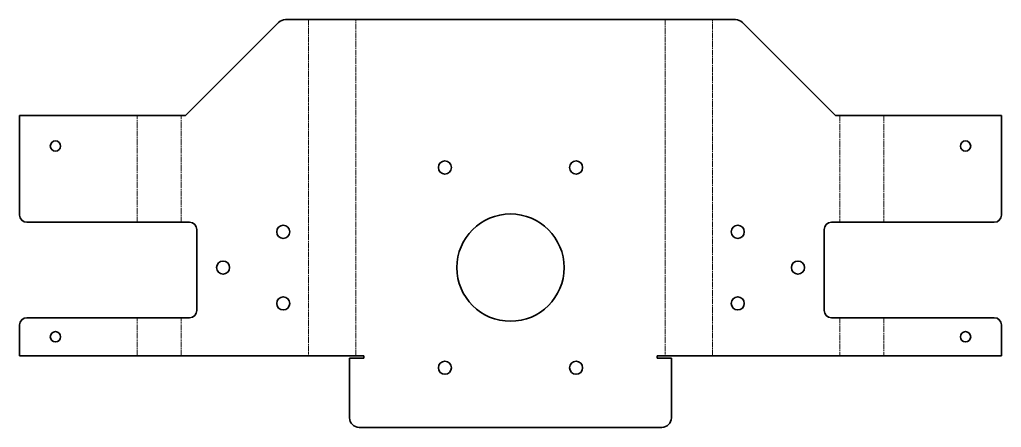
# Model space of a CAD drawing. Header units: inches. Extents: x 0 to 412, y 0 to 171.
import ezdxf

# ---------------------------------------------------------------- set-up
doc = ezdxf.new("R2010")
doc.units = ezdxf.units.IN
doc.header["$MEASUREMENT"] = 0
doc.linetypes.add('Chain', pattern=[13.68, 9.12, -1.14, 2.28, -1.14])
doc.layers.add('SIMUMAK Bend Centerline (ISO)', color=7, linetype='Chain', lineweight=9)
doc.layers.add('SIMUMAK Visible (ISO)', color=7, linetype='Continuous', lineweight=35)

# ---------------------------------------------------------------- blocks, each defined once
blk = doc.blocks.new('CD-IND-30-MEIMPORTA-05')
at = {"layer": 'SIMUMAK Bend Centerline (ISO)', "ltscale": 0.263158}
for p, q in [((121.22, 171), (121.22, 30)), ((141, 30), (141, 171)), ((270.79, 171), (270.79, 30)), ((290.57, 30), (290.57, 171)), ((49.32, 86), (49.32, 130.82)), ((67.74, 86), (67.74, 130.82)), ((344.05, 130.82), (344.05, 86)), ((362.46, 130.82), (362.46, 86)), ((49.32, 30), (49.32, 46)), ((67.74, 30), (67.74, 46)), ((344.05, 46), (344.05, 30)), ((362.46, 46), (362.46, 30))]:
    blk.add_line(p, q, dxfattribs=at)
at = {"layer": 'SIMUMAK Visible (ISO)'}
for p, q in [((108.63, 169.83), (69.62, 130.82)), ((300.33, 171), (111.45, 171)), ((342.17, 130.82), (303.16, 169.83)), ((69.62, 130.82), (0, 130.82)), ((0, 89), (0, 130.82)), ((411.79, 130.82), (342.17, 130.82)), ((411.79, 130.82), (411.79, 89)), ((3, 86), (71.32, 86)), ((74.32, 83), (74.32, 49)), ((337.47, 49), (337.47, 83)), ((408.79, 86), (340.47, 86)), ((3, 46), (71.32, 46)), ((340.47, 46), (408.79, 46)), ((0, 30), (0, 43)), ((411.79, 43), (411.79, 30)), ((144.39, 30), (0, 30)), ((138.39, 29), (138.39, 4)), ((144.39, 29), (138.39, 29)), ((144.39, 30), (144.39, 29)), ((267.39, 29), (267.39, 30)), ((411.79, 30), (267.39, 30)), ((273.39, 29), (267.39, 29)), ((273.39, 4), (273.39, 29)), ((142.39, 0), (269.39, 0))]:
    blk.add_line(p, q, dxfattribs=at)
for centre, radius in [((15, 118), 2.15), ((396.79, 118), 2.15), ((178.39, 109), 2.75), ((233.39, 109), 2.75), ((205.89, 67), 22.5), ((110.57, 82), 2.75), ((301.22, 82), 2.75), ((85.32, 67), 2.75), ((326.47, 67), 2.75), ((110.57, 52), 2.75), ((301.22, 52), 2.75), ((15, 38), 2.15), ((396.79, 38), 2.15), ((178.39, 25), 2.75), ((233.39, 25), 2.75)]:
    blk.add_circle(centre, radius, dxfattribs=at)
at = {"layer": 'SIMUMAK Visible (ISO)', "extrusion": (0, 0, -1)}
for centre, radius, start, end in [((-111.45, 167), 4, 45, 90), ((-300.33, 167), 4, 90, 135), ((-3, 89), 3, 270, 360), ((-408.79, 89), 3, 180, 270), ((-3, 43), 3, 0, 90), ((-408.79, 43), 3, 90, 180), ((-142.39, 4), 4, 270, 0), ((-269.39, 4), 4, 180, 270)]:
    blk.add_arc(centre, radius, start, end, dxfattribs=at)
at = {"layer": 'SIMUMAK Visible (ISO)'}
for centre, start, end in [((71.32, 83), 0, 90), ((340.47, 83), 90, 180), ((71.32, 49), 270, 0), ((340.47, 49), 180, 270)]:
    blk.add_arc(centre, 3, start, end, dxfattribs=at)

msp = doc.modelspace()

# ---------------------------------------------------------------- block references
msp.add_blockref('CD-IND-30-MEIMPORTA-05', (0, 0))

doc.saveas('drawing.dxf')
